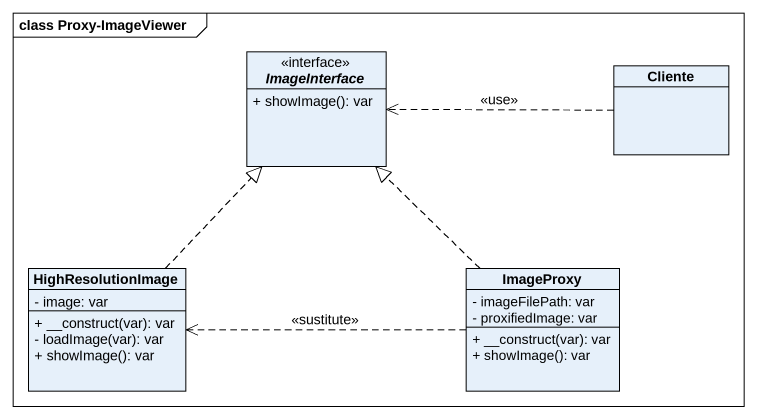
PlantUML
@startuml
mainframe class Proxy-ImageViewer
hide circle
hide empty members
skinparam classAttributeIconSize 0
interface ImageInterface {
  + showImage(): var
}
class Cliente
class HighResolutionImage {
  - image: var
  + __construct(var): var
  - loadImage(var): var
  + showImage(): var
}
class ImageProxy {
  - imageFilePath: var
  - proxifiedImage: var
  + __construct(var): var
  + showImage(): var
}
Cliente .left.> ImageInterface : <<use>>
HighResolutionImage .up.|> ImageInterface
ImageProxy .up.|> ImageInterface
ImageProxy .left.> HighResolutionImage : <<sustitute>>
@enduml
